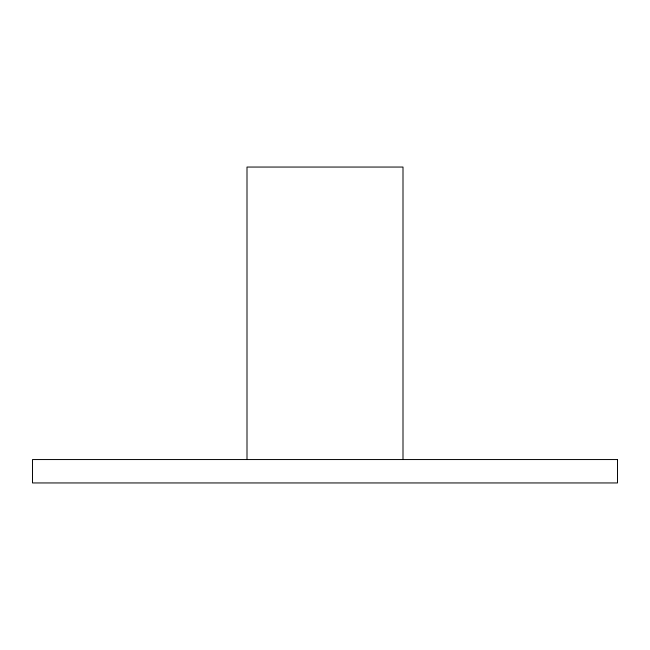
<?xml version="1.0" encoding="UTF-8"?>
<svg xmlns="http://www.w3.org/2000/svg" width="650" height="650" viewBox="0 0 650 650"><rect width="100%" height="100%" fill="white"/><g stroke="black" fill="none" stroke-linecap="round" stroke-linejoin="round"><path stroke-width="0.97" d="M403 459.55L403 167.05L247 167.05L247 459.55M617.5 459.55L32.5 459.55L32.5 482.95L617.5 482.95L617.5 459.55"/></g></svg>
